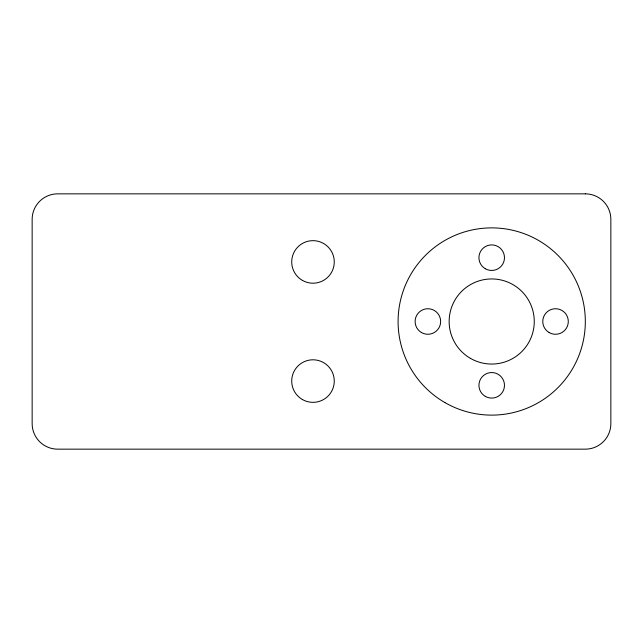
<?xml version="1.0" encoding="UTF-8"?>
<svg xmlns="http://www.w3.org/2000/svg" width="643" height="643" viewBox="0 0 643 643"><rect width="100%" height="100%" fill="white"/><g stroke="black" fill="none" stroke-linecap="round" stroke-linejoin="round"><path stroke-width="0.96" d="M585.323 193.848L57.677 193.848A25.527 25.527 0 0 0 32.15 219.376L32.15 423.624A25.527 25.527 0 0 0 57.677 449.152L585.323 449.152A25.527 25.527 0 0 0 610.85 423.624L610.85 219.376A25.527 25.527 0 0 0 585.323 193.848M302.355 280.356A21.275 21.275 0 0 0 334.264 261.926A21.275 21.275 0 0 0 302.355 243.504A21.275 21.275 0 0 0 302.355 280.356M302.355 399.496A21.275 21.275 0 0 0 334.264 381.074A21.275 21.275 0 0 0 302.355 362.644A21.275 21.275 0 0 0 302.355 399.496M470.427 358.352A42.551 42.551 0 0 0 534.261 321.5A42.551 42.551 0 0 0 470.427 284.648A42.551 42.551 0 0 0 470.427 358.352M549.146 332.552A12.764 12.764 0 0 0 568.299 321.5A12.764 12.764 0 0 0 549.146 310.448A12.764 12.764 0 0 0 549.146 332.552M485.32 268.734A12.764 12.764 0 0 0 504.474 257.674A12.764 12.764 0 0 0 485.32 246.623A12.764 12.764 0 0 0 485.32 268.734M421.495 332.552A12.764 12.764 0 0 0 440.648 321.5A12.764 12.764 0 0 0 421.495 310.448A12.764 12.764 0 0 0 421.495 332.552M485.32 396.377A12.764 12.764 0 0 0 504.474 385.326A12.764 12.764 0 0 0 485.32 374.266A12.764 12.764 0 0 0 485.32 396.377M444.9 402.574A93.613 93.613 0 0 0 585.323 321.5A93.613 93.613 0 0 0 444.9 240.426A93.613 93.613 0 0 0 444.9 402.574"/></g></svg>
